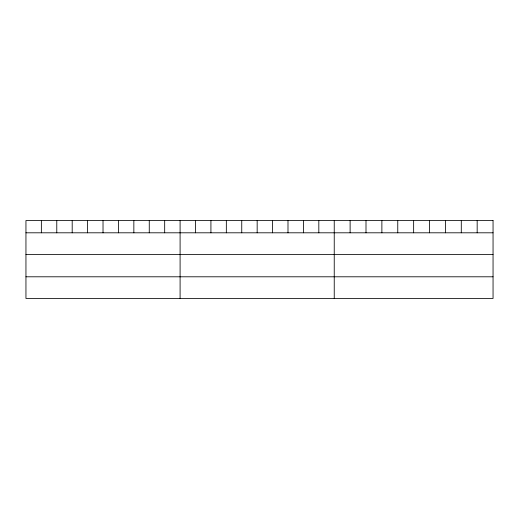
<?xml version="1.0" encoding="UTF-8"?>
<svg xmlns="http://www.w3.org/2000/svg" width="519" height="519" viewBox="0 0 519 519"><rect width="100%" height="100%" fill="white"/><g stroke="black" fill="none" stroke-linecap="round" stroke-linejoin="round"><path stroke-width="0.78" d="M25.95 232.804L493.05 232.804M25.95 254.472L493.05 254.472M25.95 276.796L493.05 276.796M477.169 220.543L477.169 232.804M461.287 220.543L461.287 232.804M445.406 220.543L445.406 232.804M429.524 220.543L429.524 232.804M413.643 220.543L413.643 232.804M397.762 220.543L397.762 232.804M381.88 220.543L381.88 232.804M365.999 220.543L365.999 232.804M350.117 220.543L350.117 232.804M334.236 220.543L334.236 298.457M318.822 220.543L318.822 232.804M303.407 220.543L303.407 232.804M287.993 220.543L287.993 232.804M272.579 220.543L272.579 232.804M257.165 220.543L257.165 232.804M241.75 220.543L241.75 232.804M226.336 220.543L226.336 232.804M210.922 220.543L210.922 232.804M195.507 220.543L195.507 232.804M180.093 220.543L180.093 298.457M164.679 220.543L164.679 232.804M149.264 220.543L149.264 232.804M133.85 220.543L133.85 232.804M118.436 220.543L118.436 232.804M103.022 220.543L103.022 232.804M87.607 220.543L87.607 232.804M72.193 220.543L72.193 232.804M56.779 220.543L56.779 232.804M41.364 220.543L41.364 232.804M493.05 220.543L25.95 220.543L25.95 298.457L493.05 298.457L493.05 220.543"/></g></svg>
